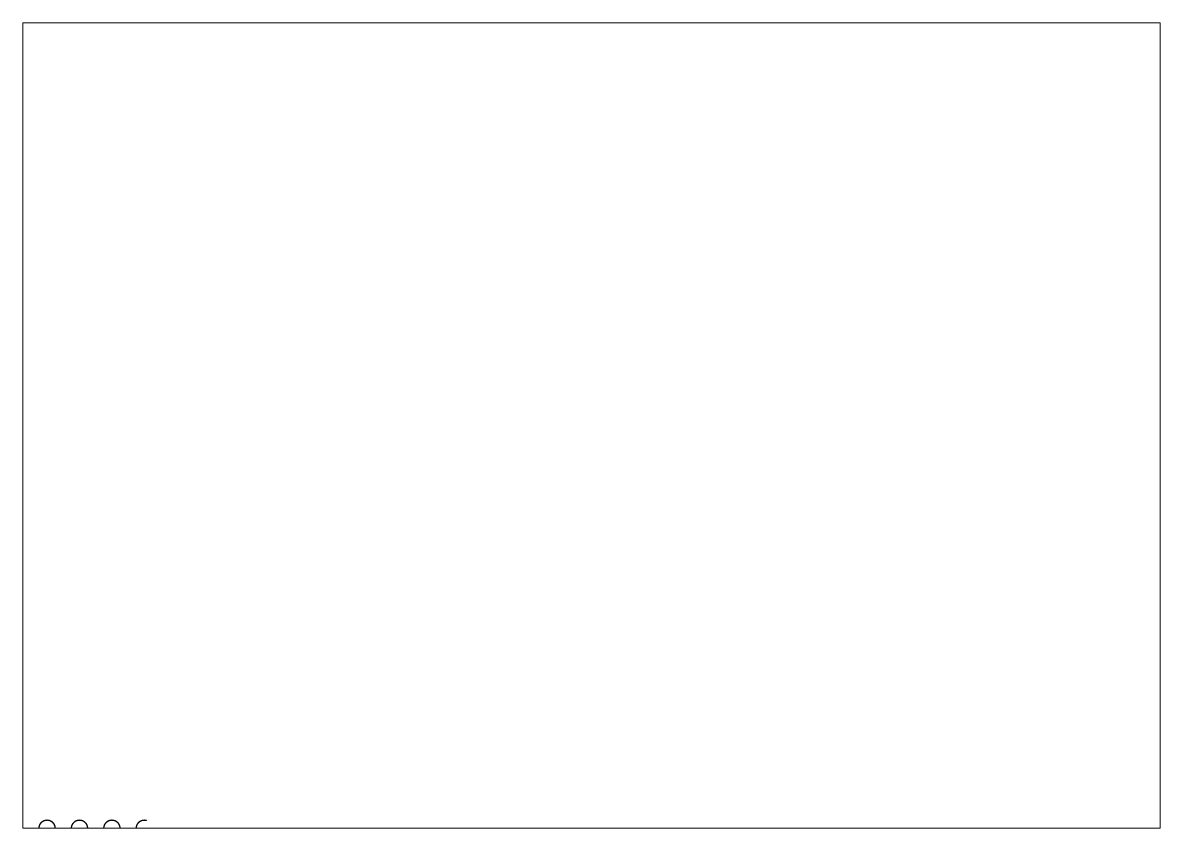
# Paper-space layout '布局1' of a CAD drawing. Extents: x 0 to 422, y 0 to 299.
# The model-space entities are those that its viewports show. They can reach past a viewport. Long polylines and large blocks are cut down to what shows.
import ezdxf

# ---------------------------------------------------------------- set-up
doc = ezdxf.new("R2010")
doc.units = 0
doc.linetypes.add('CONTINUOUS1', pattern=[0])
doc.layers.add('003_THICK', color=7, linetype='CONTINUOUS1')

msp = doc.modelspace()

# ---------------------------------------------------------------- linework, layer by layer
at = {"layer": '003_THICK', "const_width": 0.5}
msp.add_lwpolyline([(0, 0), (44.93, 0)], dxfattribs=at)
for points in [[(0, 0, 1), (6.01, 0, 1)], [(12.03, 0, 1), (6.01, 0, 1)], [(12.03, 0, 1), (18.04, 0, 1)], [(24.05, 0, 1), (18.04, 0, 1)], [(24.05, 0, 1), (30.06, 0, 1)], [(36.08, 0, 1), (30.06, 0, 1)], [(36.08, 0, 1), (42.09, 0, 1)], [(46.03, 2.86, 0.50985), (42.09, 0, 0.50985)]]:
    msp.add_lwpolyline(points, format="xyb", dxfattribs=at)

psp = doc.layouts.new('布局1')

# ---------------------------------------------------------------- viewports
at = {"layer": '003_THICK'}
psp.add_viewport(center=(211, 149.5), size=(422, 299), view_center_point=(211, 149.5), view_height=299, dxfattribs=at)

doc.saveas('drawing.dxf')
